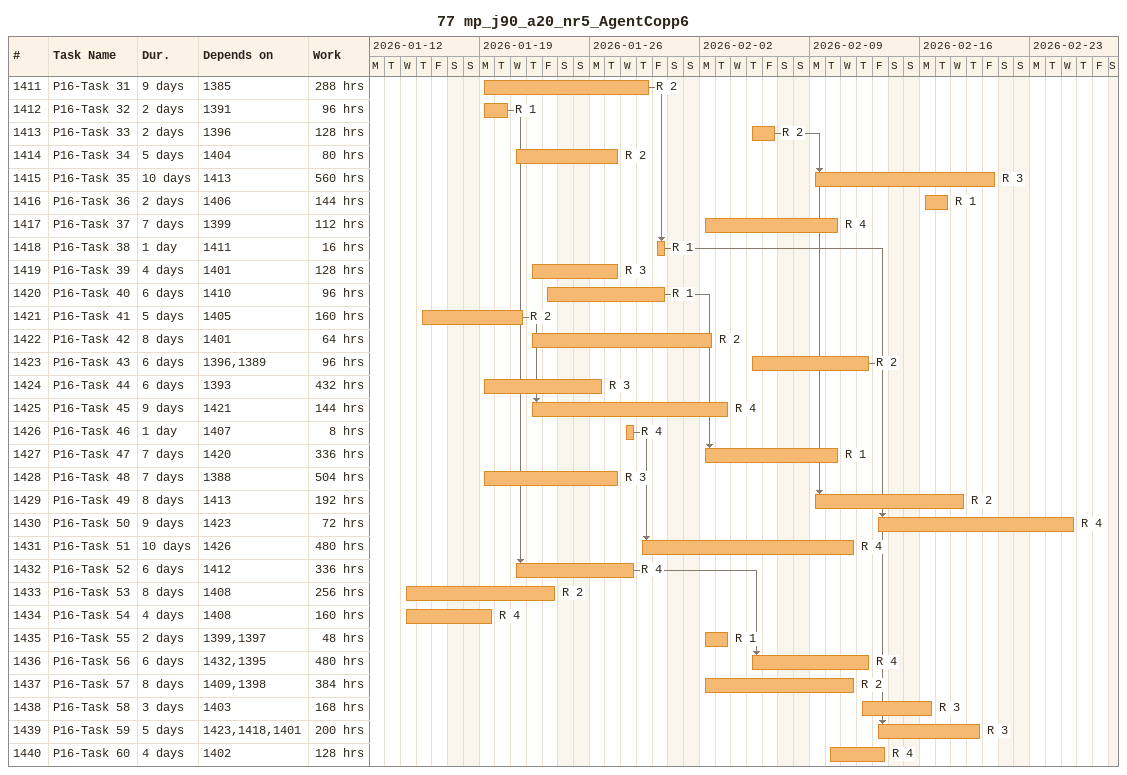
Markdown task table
77 mp_j90_a20_nr5_AgentCopp6

| ID | Task | Duration | Start | Finish | Predecessors | Resources | Work (h) |
|---|---|---|---|---|---|---|---|
| 1411 | P16-Task 31 | 9d | 2026-01-19 | 2026-01-29 | 1385 | R 2 | 288 |
| 1412 | P16-Task 32 | 2d | 2026-01-19 | 2026-01-20 | 1391 | R 1 | 96 |
| 1413 | P16-Task 33 | 2d | 2026-02-05 | 2026-02-06 | 1396 | R 2 | 128 |
| 1414 | P16-Task 34 | 5d | 2026-01-21 | 2026-01-27 | 1404 | R 2 | 80 |
| 1415 | P16-Task 35 | 10d | 2026-02-09 | 2026-02-20 | 1413 | R 3 | 560 |
| 1416 | P16-Task 36 | 2d | 2026-02-16 | 2026-02-17 | 1406 | R 1 | 144 |
| 1417 | P16-Task 37 | 7d | 2026-02-02 | 2026-02-10 | 1399 | R 4 | 112 |
| 1418 | P16-Task 38 | 1d | 2026-01-30 | 2026-01-30 | 1411 | R 1 | 16 |
| 1419 | P16-Task 39 | 4d | 2026-01-22 | 2026-01-27 | 1401 | R 3 | 128 |
| 1420 | P16-Task 40 | 6d | 2026-01-23 | 2026-01-30 | 1410 | R 1 | 96 |
| 1421 | P16-Task 41 | 5d | 2026-01-15 | 2026-01-21 | 1405 | R 2 | 160 |
| 1422 | P16-Task 42 | 8d | 2026-01-22 | 2026-02-02 | 1401 | R 2 | 64 |
| 1423 | P16-Task 43 | 6d | 2026-02-05 | 2026-02-12 | 1396, 1389 | R 2 | 96 |
| 1424 | P16-Task 44 | 6d | 2026-01-19 | 2026-01-26 | 1393 | R 3 | 432 |
| 1425 | P16-Task 45 | 9d | 2026-01-22 | 2026-02-03 | 1421 | R 4 | 144 |
| 1426 | P16-Task 46 | 1d | 2026-01-28 | 2026-01-28 | 1407 | R 4 | 8 |
| 1427 | P16-Task 47 | 7d | 2026-02-02 | 2026-02-10 | 1420 | R 1 | 336 |
| 1428 | P16-Task 48 | 7d | 2026-01-19 | 2026-01-27 | 1388 | R 3 | 504 |
| 1429 | P16-Task 49 | 8d | 2026-02-09 | 2026-02-18 | 1413 | R 2 | 192 |
| 1430 | P16-Task 50 | 9d | 2026-02-13 | 2026-02-25 | 1423 | R 4 | 72 |
| 1431 | P16-Task 51 | 10d | 2026-01-29 | 2026-02-11 | 1426 | R 4 | 480 |
| 1432 | P16-Task 52 | 6d | 2026-01-21 | 2026-01-28 | 1412 | R 4 | 336 |
| 1433 | P16-Task 53 | 8d | 2026-01-14 | 2026-01-23 | 1408 | R 2 | 256 |
| 1434 | P16-Task 54 | 4d | 2026-01-14 | 2026-01-19 | 1408 | R 4 | 160 |
| 1435 | P16-Task 55 | 2d | 2026-02-02 | 2026-02-03 | 1399, 1397 | R 1 | 48 |
| 1436 | P16-Task 56 | 6d | 2026-02-05 | 2026-02-12 | 1432, 1395 | R 4 | 480 |
| 1437 | P16-Task 57 | 8d | 2026-02-02 | 2026-02-11 | 1409, 1398 | R 2 | 384 |
| 1438 | P16-Task 58 | 3d | 2026-02-12 | 2026-02-16 | 1403 | R 3 | 168 |
| 1439 | P16-Task 59 | 5d | 2026-02-13 | 2026-02-19 | 1423, 1418, 1401 | R 3 | 200 |
| 1440 | P16-Task 60 | 4d | 2026-02-10 | 2026-02-13 | 1402 | R 4 | 128 |
